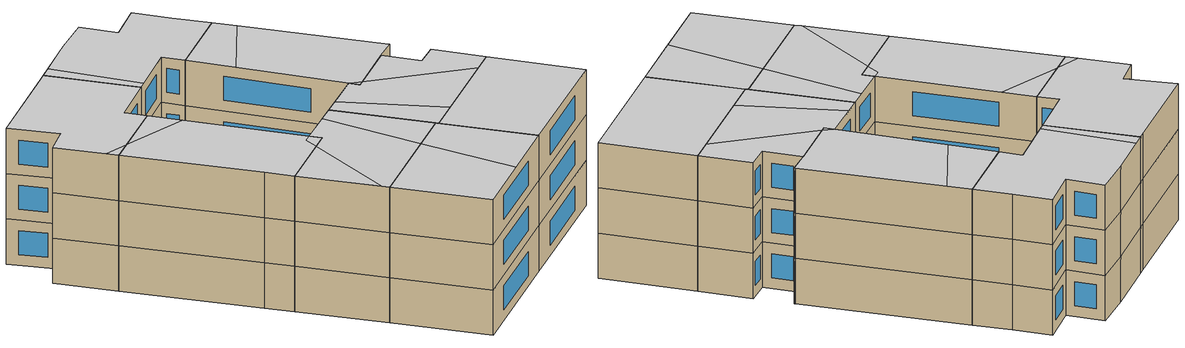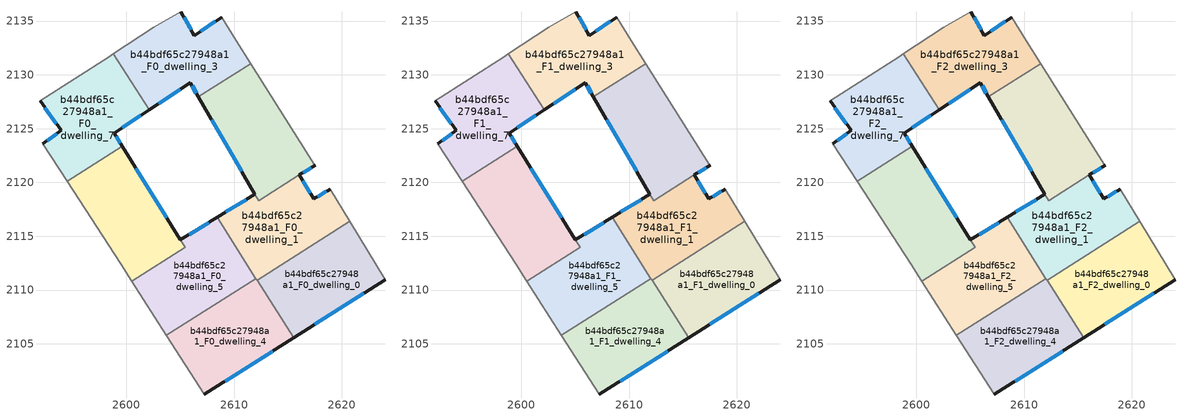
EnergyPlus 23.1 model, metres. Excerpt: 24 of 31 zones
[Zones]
b44bdf65c27948a1_F0_dwelling_0
 floor ground (EU_floor_Construction): 2620.74,2116.37 2624.03,2110.96 2615.52,2105.57 2612.14,2110.91 z0
 wall outside (EU_wall_Construction): 2615.52,2105.57 2624.03,2110.96 z0:3
 wall to b44bdf65c27948a1_F0_dwelling_1 (EU_wall_Construction): 2620.74,2116.37 2612.14,2110.91 z0:3
 wall adiabatic (EU_wall_Construction): 2624.03,2110.96 2620.74,2116.37 z0:3
 wall to b44bdf65c27948a1_F0_dwelling_4 (EU_wall_Construction): 2612.14,2110.91 2615.52,2105.57 z0:3
 window (EU_Window_Construction): 2617.52,2106.83 2622.03,2109.7 z0.7:2.3
b44bdf65c27948a1_F0_dwelling_1
 floor ground (EU_floor_Construction): 2618.92,2119.37 2620.74,2116.37 2612.14,2110.91 2608.42,2116.75 2611.93,2118.9 2612.28,2118.29 2616.08,2120.7 2617.4,2118.46 z0
 wall outside (EU_wall_Construction): 2611.93,2118.9 2608.42,2116.75 / 2618.92,2119.37 2617.4,2118.46 2616.08,2120.7 z0:3
 wall adiabatic (EU_wall_Construction): 2620.74,2116.37 2618.92,2119.37 z0:3
 wall to b44bdf65c27948a1_F0_dwelling_5 (EU_wall_Construction): 2608.42,2116.75 2612.04,2111.06 z0:3
 wall to b44bdf65c27948a1_F0_dwelling_2 (EU_wall_Construction): 2612.28,2118.29 2611.93,2118.9 / 2616.08,2120.7 2612.29,2118.3 z0:3
 wall to b44bdf65c27948a1_F0_dwelling_4 (EU_wall_Construction): 2612.04,2111.06 2612.14,2110.91 z0:3
 window (EU_Window_Construction): 2611.11,2118.4 2609.25,2117.26 / 2617.09,2118.99 2616.39,2120.17 / 2618.56,2119.16 2617.76,2118.68 z0.7:2.3
b44bdf65c27948a1_F0_dwelling_2
 floor ground (EU_floor_Construction): 2611.53,2131.03 2617.52,2121.61 2617.54,2121.58 2616.08,2120.7 2612.29,2118.3 2606.68,2127.95 z0
 wall outside (EU_wall_Construction): 2616.08,2120.7 2617.54,2121.58 / 2606.68,2127.95 2611.93,2118.9 z0:3
 wall to b44bdf65c27948a1_F0_dwelling_3 (EU_wall_Construction): 2611.53,2131.03 2606.68,2127.95 z0:3
 wall adiabatic (EU_wall_Construction): 2617.54,2121.58 2617.52,2121.61 2611.53,2131.03 z0:3
 window (EU_Window_Construction): 2616.42,2120.9 2617.19,2121.37 / 2607.92,2125.83 2610.7,2121.03 z0.7:2.3
b44bdf65c27948a1_F0_dwelling_3
 floor ground (EU_floor_Construction): 2608.86,2135.37 2610.18,2133.15 2611.53,2131.03 2606.68,2127.95 2605.91,2129.28 2602.09,2126.73 2598.79,2131.94 2602.53,2134.4 2605.07,2135.87 2606.32,2133.65 z0
 wall outside (EU_wall_Construction): 2602.09,2126.73 2605.91,2129.28 2606.68,2127.95 / 2608.86,2135.37 2606.32,2133.65 2605.07,2135.87 z0:3
 wall adiabatic (EU_wall_Construction): 2611.53,2131.03 2610.18,2133.15 2608.86,2135.37 / 2605.07,2135.87 2602.53,2134.4 2598.79,2131.94 z0:3
 wall to b44bdf65c27948a1_F0_dwelling_7 (EU_wall_Construction): 2598.79,2131.94 2602.09,2126.73 z0:3
 window (EU_Window_Construction): 2606.09,2128.97 2606.5,2128.27 / 2602.99,2127.33 2605.02,2128.68 / 2606.02,2134.17 2605.36,2135.35 / 2608.26,2134.96 2606.91,2134.05 z0.7:2.3
b44bdf65c27948a1_F0_dwelling_4
 floor ground (EU_floor_Construction): 2612.04,2111.07 2615.52,2105.57 2607.22,2100.3 2603.71,2105.78 z0
 wall outside (EU_wall_Construction): 2607.22,2100.3 2615.52,2105.57 z0:3
 wall to b44bdf65c27948a1_F0_dwelling_5 (EU_wall_Construction): 2612.04,2111.07 2603.71,2105.78 z0:3
 wall adiabatic (EU_wall_Construction): 2603.71,2105.78 2607.22,2100.3 z0:3
 window (EU_Window_Construction): 2609.17,2101.54 2613.58,2104.33 z0.7:2.3
b44bdf65c27948a1_F0_dwelling_5
 floor ground (EU_floor_Construction): 2608.42,2116.75 2612.04,2111.07 2603.71,2105.78 2600.49,2110.81 2605.45,2113.96 2605.01,2114.67 z0
 wall outside (EU_wall_Construction): 2608.42,2116.75 2605.01,2114.67 z0:3
 wall adiabatic (EU_wall_Construction): 2600.49,2110.81 2603.71,2105.78 z0:3
 wall to b44bdf65c27948a1_F0_dwelling_6 (EU_wall_Construction): 2605.01,2114.67 2605.45,2113.96 / 2605.45,2113.95 2600.49,2110.81 z0:3
 window (EU_Window_Construction): 2607.62,2116.26 2605.81,2115.16 z0.7:2.3
b44bdf65c27948a1_F0_dwelling_6
 floor ground (EU_floor_Construction): 2599.61,2123.35 2605.45,2113.96 2600.49,2110.81 2599.45,2112.42 2594.48,2120.1 z0
 wall outside (EU_wall_Construction): 2605.01,2114.67 2599.61,2123.35 z0:3
 wall adiabatic (EU_wall_Construction): 2594.48,2120.1 2599.45,2112.42 2600.49,2110.81 z0:3
 wall to b44bdf65c27948a1_F0_dwelling_7 (EU_wall_Construction): 2599.61,2123.35 2594.48,2120.1 z0:3
 window (EU_Window_Construction): 2603.74,2116.71 2600.88,2121.31 z0.7:2.3
b44bdf65c27948a1_F0_dwelling_7
 floor ground (EU_floor_Construction): 2598.79,2131.94 2602.09,2126.73 2598.85,2124.57 2599.61,2123.35 2594.48,2120.1 2592.22,2123.6 2593.94,2124.83 2591.96,2127.58 2598.4,2131.69 z0
 wall outside (EU_wall_Construction): 2599.61,2123.35 2598.85,2124.57 2602.09,2126.73 / 2591.96,2127.58 2593.94,2124.83 2592.22,2123.6 z0:3
 wall adiabatic (EU_wall_Construction): 2592.22,2123.6 2594.48,2120.1 / 2598.79,2131.94 2598.4,2131.69 2591.96,2127.58 z0:3
 window (EU_Window_Construction): 2599.61,2125.08 2601.33,2126.23 / 2599.43,2123.64 2599.03,2124.29 / 2593.53,2124.54 2592.62,2123.89 / 2592.43,2126.93 2593.47,2125.47 z0.7:2.3
b44bdf65c27948a1_F1_dwelling_0
 floor to b44bdf65c27948a1_F0_dwelling_0 (EU_floor_Construction): 2620.74,2116.37 2624.03,2110.96 2615.52,2105.57 2612.14,2110.91 z3
 wall outside (EU_wall_Construction): 2615.52,2105.57 2624.03,2110.96 z3:6
 wall to b44bdf65c27948a1_F1_dwelling_1 (EU_wall_Construction): 2620.74,2116.37 2612.14,2110.91 z3:6
 wall adiabatic (EU_wall_Construction): 2624.03,2110.96 2620.74,2116.37 z3:6
 wall to b44bdf65c27948a1_F1_dwelling_4 (EU_wall_Construction): 2612.14,2110.91 2615.52,2105.57 z3:6
 window (EU_Window_Construction): 2617.52,2106.83 2622.03,2109.7 z3.7:5.3
b44bdf65c27948a1_F1_dwelling_1
 floor to b44bdf65c27948a1_F0_dwelling_1 (EU_floor_Construction): 2618.92,2119.37 2620.74,2116.37 2612.14,2110.91 2608.42,2116.75 2611.93,2118.9 2612.28,2118.29 2616.08,2120.7 2617.4,2118.46 z3
 wall outside (EU_wall_Construction): 2611.93,2118.9 2608.42,2116.75 / 2618.92,2119.37 2617.4,2118.46 2616.08,2120.7 z3:6
 wall adiabatic (EU_wall_Construction): 2620.74,2116.37 2618.92,2119.37 z3:6
 wall to b44bdf65c27948a1_F1_dwelling_5 (EU_wall_Construction): 2608.42,2116.75 2612.04,2111.06 z3:6
 wall to b44bdf65c27948a1_F1_dwelling_2 (EU_wall_Construction): 2612.28,2118.29 2611.93,2118.9 / 2616.08,2120.7 2612.29,2118.3 z3:6
 wall to b44bdf65c27948a1_F1_dwelling_4 (EU_wall_Construction): 2612.04,2111.06 2612.14,2110.91 z3:6
 window (EU_Window_Construction): 2611.11,2118.4 2609.25,2117.26 / 2617.09,2118.99 2616.39,2120.17 / 2618.56,2119.16 2617.76,2118.68 z3.7:5.3
b44bdf65c27948a1_F1_dwelling_2
 floor to b44bdf65c27948a1_F0_dwelling_2 (EU_floor_Construction): 2611.53,2131.03 2617.52,2121.61 2617.54,2121.58 2616.08,2120.7 2612.29,2118.3 2606.68,2127.95 z3
 wall outside (EU_wall_Construction): 2616.08,2120.7 2617.54,2121.58 / 2606.68,2127.95 2611.93,2118.9 z3:6
 wall to b44bdf65c27948a1_F1_dwelling_3 (EU_wall_Construction): 2611.53,2131.03 2606.68,2127.95 z3:6
 wall adiabatic (EU_wall_Construction): 2617.54,2121.58 2617.52,2121.61 2611.53,2131.03 z3:6
 window (EU_Window_Construction): 2616.42,2120.9 2617.19,2121.37 / 2607.92,2125.83 2610.7,2121.03 z3.7:5.3
b44bdf65c27948a1_F1_dwelling_3
 floor to b44bdf65c27948a1_F0_dwelling_3 (EU_floor_Construction): 2608.86,2135.37 2610.18,2133.15 2611.53,2131.03 2606.68,2127.95 2605.91,2129.28 2602.09,2126.73 2598.79,2131.94 2602.53,2134.4 2605.07,2135.87 2606.32,2133.65 z3
 wall outside (EU_wall_Construction): 2602.09,2126.73 2605.91,2129.28 2606.68,2127.95 / 2608.86,2135.37 2606.32,2133.65 2605.07,2135.87 z3:6
 wall adiabatic (EU_wall_Construction): 2611.53,2131.03 2610.18,2133.15 2608.86,2135.37 / 2605.07,2135.87 2602.53,2134.4 2598.79,2131.94 z3:6
 wall to b44bdf65c27948a1_F1_dwelling_7 (EU_wall_Construction): 2598.79,2131.94 2602.09,2126.73 z3:6
 window (EU_Window_Construction): 2606.09,2128.97 2606.5,2128.27 / 2602.99,2127.33 2605.02,2128.68 / 2606.02,2134.17 2605.36,2135.35 / 2608.26,2134.96 2606.91,2134.05 z3.7:5.3
b44bdf65c27948a1_F1_dwelling_4
 floor to b44bdf65c27948a1_F0_dwelling_4 (EU_floor_Construction): 2612.04,2111.07 2615.52,2105.57 2607.22,2100.3 2603.71,2105.78 z3
 wall outside (EU_wall_Construction): 2607.22,2100.3 2615.52,2105.57 z3:6
 wall to b44bdf65c27948a1_F1_dwelling_5 (EU_wall_Construction): 2612.04,2111.07 2603.71,2105.78 z3:6
 wall adiabatic (EU_wall_Construction): 2603.71,2105.78 2607.22,2100.3 z3:6
 window (EU_Window_Construction): 2609.17,2101.54 2613.58,2104.33 z3.7:5.3
b44bdf65c27948a1_F1_dwelling_5
 floor to b44bdf65c27948a1_F0_dwelling_5 (EU_floor_Construction): 2608.42,2116.75 2612.04,2111.07 2603.71,2105.78 2600.49,2110.81 2605.45,2113.96 2605.01,2114.67 z3
 wall outside (EU_wall_Construction): 2608.42,2116.75 2605.01,2114.67 z3:6
 wall adiabatic (EU_wall_Construction): 2600.49,2110.81 2603.71,2105.78 z3:6
 wall to b44bdf65c27948a1_F1_dwelling_6 (EU_wall_Construction): 2605.01,2114.67 2605.45,2113.96 / 2605.45,2113.95 2600.49,2110.81 z3:6
 window (EU_Window_Construction): 2607.62,2116.26 2605.81,2115.16 z3.7:5.3
b44bdf65c27948a1_F1_dwelling_6
 floor to b44bdf65c27948a1_F0_dwelling_6 (EU_floor_Construction): 2599.61,2123.35 2605.45,2113.95 2600.49,2110.81 2599.45,2112.42 2594.48,2120.1 z3
 wall outside (EU_wall_Construction): 2605.01,2114.67 2599.61,2123.35 z3:6
 wall adiabatic (EU_wall_Construction): 2594.48,2120.1 2599.45,2112.42 2600.49,2110.81 z3:6
 wall to b44bdf65c27948a1_F1_dwelling_7 (EU_wall_Construction): 2599.61,2123.35 2594.48,2120.1 z3:6
 window (EU_Window_Construction): 2603.74,2116.71 2600.88,2121.31 z3.7:5.3
b44bdf65c27948a1_F1_dwelling_7
 floor to b44bdf65c27948a1_F0_dwelling_7 (EU_floor_Construction): 2598.79,2131.94 2602.09,2126.73 2598.85,2124.57 2599.61,2123.35 2594.48,2120.1 2592.22,2123.6 2593.94,2124.83 2591.96,2127.58 2598.4,2131.69 z3
 wall outside (EU_wall_Construction): 2599.61,2123.35 2598.85,2124.57 2602.09,2126.73 / 2591.96,2127.58 2593.94,2124.83 2592.22,2123.6 z3:6
 wall adiabatic (EU_wall_Construction): 2592.22,2123.6 2594.48,2120.1 / 2598.79,2131.94 2598.4,2131.69 2591.96,2127.58 z3:6
 window (EU_Window_Construction): 2599.61,2125.08 2601.33,2126.23 / 2599.43,2123.64 2599.03,2124.29 / 2593.53,2124.54 2592.62,2123.89 / 2592.43,2126.93 2593.47,2125.47 z3.7:5.3
b44bdf65c27948a1_F2_dwelling_0
 floor to b44bdf65c27948a1_F1_dwelling_0 (EU_floor_Construction): 2620.74,2116.37 2624.03,2110.96 2615.52,2105.57 2612.14,2110.91 z6
 wall outside (EU_wall_Construction): 2615.52,2105.57 2624.03,2110.96 z6:9
 wall to b44bdf65c27948a1_F2_dwelling_1 (EU_wall_Construction): 2620.74,2116.37 2612.14,2110.91 z6:9
 wall adiabatic (EU_wall_Construction): 2624.03,2110.96 2620.74,2116.37 z6:9
 wall to b44bdf65c27948a1_F2_dwelling_4 (EU_wall_Construction): 2612.14,2110.91 2615.52,2105.57 z6:9
 window (EU_Window_Construction): 2617.52,2106.83 2622.03,2109.7 z6.7:8.3
 ceiling adiabatic (EU_roof_Construction): 2624.03,2110.96 2620.74,2116.37 2612.14,2110.91 2615.52,2105.57 z9
b44bdf65c27948a1_F2_dwelling_1
 floor to b44bdf65c27948a1_F1_dwelling_1 (EU_floor_Construction): 2618.92,2119.37 2620.74,2116.37 2612.14,2110.91 2608.42,2116.75 2611.93,2118.9 2612.28,2118.29 2616.08,2120.7 2617.4,2118.46 z6
 wall outside (EU_wall_Construction): 2611.93,2118.9 2608.42,2116.75 / 2618.92,2119.37 2617.4,2118.46 2616.08,2120.7 z6:9
 wall adiabatic (EU_wall_Construction): 2620.74,2116.37 2618.92,2119.37 z6:9
 wall to b44bdf65c27948a1_F2_dwelling_5 (EU_wall_Construction): 2608.42,2116.75 2612.04,2111.06 z6:9
 wall to b44bdf65c27948a1_F2_dwelling_2 (EU_wall_Construction): 2612.28,2118.29 2611.93,2118.9 / 2616.08,2120.7 2612.29,2118.3 z6:9
 wall to b44bdf65c27948a1_F2_dwelling_4 (EU_wall_Construction): 2612.04,2111.06 2612.14,2110.91 z6:9
 window (EU_Window_Construction): 2611.11,2118.4 2609.25,2117.26 / 2617.09,2118.99 2616.39,2120.17 / 2618.56,2119.16 2617.76,2118.68 z6.7:8.3
 ceiling to b44bdf65c27948a1_F3_dwelling_6 (EU_floor_Construction): 2620.74,2116.37 2618.92,2119.37 2617.4,2118.46 2616.08,2120.7 2612.66,2118.53 2619.29,2115.45 z9
 ceiling to b44bdf65c27948a1_F3_dwelling_4 (EU_floor_Construction): 2614.2,2112.22 2609.5,2117.41 2608.42,2116.75 2612.14,2110.91 z9
 ceiling to b44bdf65c27948a1_F3_dwelling_5 (EU_floor_Construction): 2619.29,2115.45 2612.66,2118.53 2612.28,2118.29 2611.96,2118.86 2611.91,2118.88 2609.5,2117.41 2614.2,2112.22 z9
b44bdf65c27948a1_F2_dwelling_2
 floor to b44bdf65c27948a1_F1_dwelling_2 (EU_floor_Construction): 2611.53,2131.03 2617.52,2121.61 2617.54,2121.58 2616.08,2120.7 2612.29,2118.3 2606.68,2127.95 z6
 wall outside (EU_wall_Construction): 2616.08,2120.7 2617.54,2121.58 / 2606.68,2127.95 2611.93,2118.9 z6:9
 wall to b44bdf65c27948a1_F2_dwelling_3 (EU_wall_Construction): 2611.53,2131.03 2606.68,2127.95 z6:9
 wall adiabatic (EU_wall_Construction): 2617.54,2121.58 2617.52,2121.61 2611.53,2131.03 z6:9
 window (EU_Window_Construction): 2616.42,2120.9 2617.19,2121.37 / 2607.92,2125.83 2610.7,2121.03 z6.7:8.3
 ceiling to b44bdf65c27948a1_F3_dwelling_6 (EU_floor_Construction): 2616.08,2120.7 2617.54,2121.58 2617.52,2121.61 2612.38,2129.69 2608.31,2125.14 2611.96,2118.86 2612.66,2118.53 z9
 ceiling to b44bdf65c27948a1_F3_dwelling_0 (EU_floor_Construction): 2608.31,2125.14 2612.38,2129.69 2611.53,2131.03 2606.68,2127.95 z9
 ceiling to b44bdf65c27948a1_F3_dwelling_5 (EU_floor_Construction): 2612.66,2118.53 2611.96,2118.86 2612.28,2118.29 z9
 ceiling adiabatic (EU_roof_Construction): 2612.66,2118.53 2611.96,2118.86 2612.28,2118.29 z9
b44bdf65c27948a1_F2_dwelling_3
 floor to b44bdf65c27948a1_F1_dwelling_3 (EU_floor_Construction): 2608.86,2135.37 2610.18,2133.15 2611.53,2131.03 2606.68,2127.95 2605.91,2129.28 2602.09,2126.73 2598.79,2131.94 2602.53,2134.4 2605.07,2135.87 2606.32,2133.65 z6
 wall outside (EU_wall_Construction): 2602.09,2126.73 2605.91,2129.28 2606.68,2127.95 / 2608.86,2135.37 2606.32,2133.65 2605.07,2135.87 z6:9
 wall adiabatic (EU_wall_Construction): 2611.53,2131.03 2610.18,2133.15 2608.86,2135.37 / 2605.07,2135.87 2602.53,2134.4 2598.79,2131.94 z6:9
 wall to b44bdf65c27948a1_F2_dwelling_7 (EU_wall_Construction): 2598.79,2131.94 2602.09,2126.73 z6:9
 window (EU_Window_Construction): 2606.09,2128.97 2606.5,2128.27 / 2602.99,2127.33 2605.02,2128.68 / 2606.02,2134.17 2605.36,2135.35 / 2608.26,2134.96 2606.91,2134.05 z6.7:8.3
 ceiling to b44bdf65c27948a1_F3_dwelling_0 (EU_floor_Construction): 2611.53,2131.03 2610.18,2133.15 2608.86,2135.37 2606.32,2133.65 2605.07,2135.87 2602.53,2134.4 2599.61,2132.48 2602.59,2127.06 2605.91,2129.28 2606.68,2127.95 z9
 ceiling to b44bdf65c27948a1_F3_dwelling_1 (EU_floor_Construction): 2602.59,2127.06 2599.61,2132.48 2598.79,2131.94 2602.09,2126.73 z9
b44bdf65c27948a1_F2_dwelling_4
 floor to b44bdf65c27948a1_F1_dwelling_4 (EU_floor_Construction): 2612.04,2111.07 2615.52,2105.57 2607.22,2100.3 2603.71,2105.78 z6
 wall outside (EU_wall_Construction): 2607.22,2100.3 2615.52,2105.57 z6:9
 wall to b44bdf65c27948a1_F2_dwelling_5 (EU_wall_Construction): 2612.04,2111.07 2603.71,2105.78 z6:9
 wall adiabatic (EU_wall_Construction): 2603.71,2105.78 2607.22,2100.3 z6:9
 window (EU_Window_Construction): 2609.17,2101.54 2613.58,2104.33 z6.7:8.3
 ceiling to b44bdf65c27948a1_F3_dwelling_3 (EU_floor_Construction): 2611.39,2102.95 2609.37,2109.37 2603.71,2105.78 2607.22,2100.3 z9
 ceiling to b44bdf65c27948a1_F3_dwelling_4 (EU_floor_Construction): 2615.52,2105.57 2612.14,2110.91 2612.04,2111.06 2609.37,2109.37 2611.39,2102.95 z9
b44bdf65c27948a1_F2_dwelling_5
 floor to b44bdf65c27948a1_F1_dwelling_5 (EU_floor_Construction): 2608.42,2116.75 2612.04,2111.07 2603.71,2105.78 2600.49,2110.81 2605.45,2113.96 2605.01,2114.67 z6
 wall outside (EU_wall_Construction): 2608.42,2116.75 2605.01,2114.67 z6:9
 wall adiabatic (EU_wall_Construction): 2600.49,2110.81 2603.71,2105.78 z6:9
 wall to b44bdf65c27948a1_F2_dwelling_6 (EU_wall_Construction): 2605.01,2114.67 2605.45,2113.96 / 2605.45,2113.95 2600.49,2110.81 z6:9
 window (EU_Window_Construction): 2607.62,2116.26 2605.81,2115.16 z6.7:8.3
 ceiling to b44bdf65c27948a1_F3_dwelling_3 (EU_floor_Construction): 2609.37,2109.37 2607.27,2116.05 2605.01,2114.66 2605.45,2113.96 2604.34,2113.25 2603.46,2106.17 2603.71,2105.78 z9
 ceiling to b44bdf65c27948a1_F3_dwelling_2 (EU_floor_Construction): 2603.46,2106.17 2604.34,2113.25 2600.49,2110.81 z9
 ceiling to b44bdf65c27948a1_F3_dwelling_4 (EU_floor_Construction): 2612.04,2111.06 2608.42,2116.75 2607.27,2116.05 2609.37,2109.37 z9
b44bdf65c27948a1_F2_dwelling_6
 floor to b44bdf65c27948a1_F1_dwelling_6 (EU_floor_Construction): 2599.61,2123.35 2605.45,2113.95 2600.49,2110.81 2599.45,2112.42 2594.48,2120.1 z6
 wall outside (EU_wall_Construction): 2605.01,2114.67 2599.61,2123.35 z6:9
 wall adiabatic (EU_wall_Construction): 2594.48,2120.1 2599.45,2112.42 2600.49,2110.81 z6:9
 wall to b44bdf65c27948a1_F2_dwelling_7 (EU_wall_Construction): 2599.61,2123.35 2594.48,2120.1 z6:9
 window (EU_Window_Construction): 2603.74,2116.71 2600.88,2121.31 z6.7:8.3
 ceiling to b44bdf65c27948a1_F3_dwelling_2 (EU_floor_Construction): 2604.34,2113.25 2604.48,2114.34 2605.01,2114.66 2600.79,2121.45 2595.85,2120.97 2594.48,2120.1 2599.45,2112.42 2600.49,2110.81 z9
 ceiling to b44bdf65c27948a1_F3_dwelling_1 (EU_floor_Construction): 2600.79,2121.45 2599.61,2123.35 2595.85,2120.97 z9
 ceiling to b44bdf65c27948a1_F3_dwelling_3 (EU_floor_Construction): 2605.45,2113.95 2605.01,2114.66 2604.48,2114.34 2604.34,2113.25 z9
b44bdf65c27948a1_F2_dwelling_7
 floor to b44bdf65c27948a1_F1_dwelling_7 (EU_floor_Construction): 2598.79,2131.94 2602.09,2126.73 2598.85,2124.57 2599.61,2123.35 2594.48,2120.1 2592.22,2123.6 2593.94,2124.83 2591.96,2127.58 2598.4,2131.69 z6
 wall outside (EU_wall_Construction): 2599.61,2123.35 2598.85,2124.57 2602.09,2126.73 / 2591.96,2127.58 2593.94,2124.83 2592.22,2123.6 z6:9
 wall adiabatic (EU_wall_Construction): 2592.22,2123.6 2594.48,2120.1 / 2598.79,2131.94 2598.4,2131.69 2591.96,2127.58 z6:9
 window (EU_Window_Construction): 2599.61,2125.08 2601.33,2126.23 / 2599.43,2123.64 2599.03,2124.29 / 2593.53,2124.54 2592.62,2123.89 / 2592.43,2126.93 2593.47,2125.47 z6.7:8.3
 ceiling to b44bdf65c27948a1_F3_dwelling_1 (EU_floor_Construction): 2599.61,2123.35 2598.85,2124.57 2602.09,2126.73 2598.79,2131.94 2598.4,2131.69 2591.96,2127.58 2593.94,2124.83 2592.22,2123.6 2594.04,2120.79 2595.85,2120.97 z9
 ceiling to b44bdf65c27948a1_F3_dwelling_2 (EU_floor_Construction): 2595.85,2120.97 2594.04,2120.79 2594.48,2120.1 z9
[Building]
EU S2 Campaign: North Axis=0; Terrain=City; Solar Distribution=FullExterior
[Site:Location]
Budapest.Ferenc.Liszt.Intl.AP: Latitude=47.437; Longitude=19.256; Time Zone=1; Elevation=185
[SizingPeriod:WeatherFileDays]
AnnualSizingPeriod: Begin Month=1; Begin Day of Month=1; End Month=12; End Day of Month=31; Day of Week for Start Day=Monday; Use Weather File Daylight Saving Period=No; Use Weather File Rain and Snow Indicators=No
[MATERIAL]
EU_InternalMass_Material: Roughness=MediumRough; Thickness=0.1; Conductivity=1; Density=1800; Specific Heat=900; Thermal Absorptance=0.9; Solar Absorptance=0.7; Visible Absorptance=0.7
[MATERIAL:NOMASS] Roughness=MediumRough; Thermal Absorptance=0.9; Solar Absorptance=0.7; Visible Absorptance=0.7
Name | Thermal Resistance
EU_wall_NoMass | 0.832559
EU_roof_NoMass | 1.39638
EU_floor_NoMass | 0.872794
[WINDOWMATERIAL:SIMPLEGLAZINGSYSTEM]
EU_Window_SimpleGlazing: UFactor=2.79869; Solar Heat Gain Coefficient=0.75; Visible Transmittance=0.75
[CONSTRUCTION]
EU_wall_Construction: EU_wall_NoMass
EU_roof_Construction: EU_roof_NoMass
EU_floor_Construction: EU_floor_NoMass
EU_Window_Construction: EU_Window_SimpleGlazing
EU_InternalMass_Construction: EU_InternalMass_Material
[ZONE] Type=1; Multiplier=1; Ceiling Height=autocalculate; Floor Area=autocalculate; Part of Total Floor Area=Yes
Name | Volume
b44bdf65c27948a1_F0_dwelling_0; b44bdf65c27948a1_F1_dwelling_0; b44bdf65c27948a1_F2_dwelling_0 | 192.281
b44bdf65c27948a1_F0_dwelling_1; b44bdf65c27948a1_F1_dwelling_1; b44bdf65c27948a1_F2_dwelling_1 | 184.627
b44bdf65c27948a1_F0_dwelling_2; b44bdf65c27948a1_F1_dwelling_2; b44bdf65c27948a1_F2_dwelling_2 | 199.833
b44bdf65c27948a1_F0_dwelling_3; b44bdf65c27948a1_F1_dwelling_3; b44bdf65c27948a1_F2_dwelling_3 | 192.291
b44bdf65c27948a1_F0_dwelling_4; b44bdf65c27948a1_F1_dwelling_4; b44bdf65c27948a1_F2_dwelling_4 | 192.292
b44bdf65c27948a1_F0_dwelling_5; b44bdf65c27948a1_F1_dwelling_5; b44bdf65c27948a1_F2_dwelling_5 | 186.448
b44bdf65c27948a1_F0_dwelling_6 | 198.119
b44bdf65c27948a1_F1_dwelling_6; b44bdf65c27948a1_F2_dwelling_6 | 198.04
b44bdf65c27948a1_F0_dwelling_7; b44bdf65c27948a1_F1_dwelling_7; b44bdf65c27948a1_F2_dwelling_7 | 192.284
[INTERNALMASS] Construction=EU_InternalMass_Construction
Name | Zone or ZoneList | Surface Area
b44bdf65c27948a1_F0_dwelling_0_EU_InternalMass | b44bdf65c27948a1_F0_dwelling_0 | 64.0937
b44bdf65c27948a1_F0_dwelling_1_EU_InternalMass | b44bdf65c27948a1_F0_dwelling_1 | 61.5409
b44bdf65c27948a1_F0_dwelling_2_EU_InternalMass | b44bdf65c27948a1_F0_dwelling_2 | 66.646
b44bdf65c27948a1_F0_dwelling_3_EU_InternalMass | b44bdf65c27948a1_F0_dwelling_3 | 64.0972
b44bdf65c27948a1_F0_dwelling_4_EU_InternalMass | b44bdf65c27948a1_F0_dwelling_4 | 64.0972
b44bdf65c27948a1_F0_dwelling_5_EU_InternalMass | b44bdf65c27948a1_F0_dwelling_5 | 62.1508
b44bdf65c27948a1_F0_dwelling_6_EU_InternalMass | b44bdf65c27948a1_F0_dwelling_6 | 66.0367
b44bdf65c27948a1_F0_dwelling_7_EU_InternalMass | b44bdf65c27948a1_F0_dwelling_7 | 64.0947
b44bdf65c27948a1_F1_dwelling_0_EU_InternalMass | b44bdf65c27948a1_F1_dwelling_0 | 64.0937
b44bdf65c27948a1_F1_dwelling_1_EU_InternalMass | b44bdf65c27948a1_F1_dwelling_1 | 61.5409
b44bdf65c27948a1_F1_dwelling_2_EU_InternalMass | b44bdf65c27948a1_F1_dwelling_2 | 66.646
b44bdf65c27948a1_F1_dwelling_3_EU_InternalMass | b44bdf65c27948a1_F1_dwelling_3 | 64.0972
b44bdf65c27948a1_F1_dwelling_4_EU_InternalMass | b44bdf65c27948a1_F1_dwelling_4 | 64.0972
b44bdf65c27948a1_F1_dwelling_5_EU_InternalMass | b44bdf65c27948a1_F1_dwelling_5 | 62.1508
b44bdf65c27948a1_F1_dwelling_6_EU_InternalMass | b44bdf65c27948a1_F1_dwelling_6 | 66.0367
b44bdf65c27948a1_F1_dwelling_7_EU_InternalMass | b44bdf65c27948a1_F1_dwelling_7 | 64.0947
b44bdf65c27948a1_F2_dwelling_0_EU_InternalMass | b44bdf65c27948a1_F2_dwelling_0 | 64.0937
b44bdf65c27948a1_F2_dwelling_1_EU_InternalMass | b44bdf65c27948a1_F2_dwelling_1 | 61.5409
b44bdf65c27948a1_F2_dwelling_2_EU_InternalMass | b44bdf65c27948a1_F2_dwelling_2 | 66.646
b44bdf65c27948a1_F2_dwelling_3_EU_InternalMass | b44bdf65c27948a1_F2_dwelling_3 | 64.0972
b44bdf65c27948a1_F2_dwelling_4_EU_InternalMass | b44bdf65c27948a1_F2_dwelling_4 | 64.0972
b44bdf65c27948a1_F2_dwelling_5_EU_InternalMass | b44bdf65c27948a1_F2_dwelling_5 | 62.1508
b44bdf65c27948a1_F2_dwelling_6_EU_InternalMass | b44bdf65c27948a1_F2_dwelling_6 | 66.0367
b44bdf65c27948a1_F2_dwelling_7_EU_InternalMass | b44bdf65c27948a1_F2_dwelling_7 | 64.0947
[OTHEREQUIPMENT] Fuel Type=Electricity; Design Level Calculation Method=Watts/Area; Power per Zone Floor Area=1; Fraction Latent=0; Fraction Radiant=0; Fraction Lost=0; Carbon Dioxide Generation Rate=0; EndUse Subcategory=EU_Step8_InternalGains
Name | Zone or ZoneList or Space or SpaceList | Schedule
EU_Step8_InternalGain_b44bdf65c27948a1_F0_dwelling_0_f000 | b44bdf65c27948a1_F0_dwelling_0 | EU_Step8_GainSchedule_b44bdf65c27948a1_F0_dwelling_0_f000
EU_Step8_InternalGain_b44bdf65c27948a1_F0_dwelling_1_f000 | b44bdf65c27948a1_F0_dwelling_1 | EU_Step8_GainSchedule_b44bdf65c27948a1_F0_dwelling_1_f000
EU_Step8_InternalGain_b44bdf65c27948a1_F0_dwelling_2_f000 | b44bdf65c27948a1_F0_dwelling_2 | EU_Step8_GainSchedule_b44bdf65c27948a1_F0_dwelling_2_f000
EU_Step8_InternalGain_b44bdf65c27948a1_F0_dwelling_3_f000 | b44bdf65c27948a1_F0_dwelling_3 | EU_Step8_GainSchedule_b44bdf65c27948a1_F0_dwelling_3_f000
EU_Step8_InternalGain_b44bdf65c27948a1_F0_dwelling_4_f000 | b44bdf65c27948a1_F0_dwelling_4 | EU_Step8_GainSchedule_b44bdf65c27948a1_F0_dwelling_4_f000
EU_Step8_InternalGain_b44bdf65c27948a1_F0_dwelling_5_f000 | b44bdf65c27948a1_F0_dwelling_5 | EU_Step8_GainSchedule_b44bdf65c27948a1_F0_dwelling_5_f000
EU_Step8_InternalGain_b44bdf65c27948a1_F0_dwelling_6_f000 | b44bdf65c27948a1_F0_dwelling_6 | EU_Step8_GainSchedule_b44bdf65c27948a1_F0_dwelling_6_f000
EU_Step8_InternalGain_b44bdf65c27948a1_F0_dwelling_7_f000 | b44bdf65c27948a1_F0_dwelling_7 | EU_Step8_GainSchedule_b44bdf65c27948a1_F0_dwelling_7_f000
EU_Step8_InternalGain_b44bdf65c27948a1_F1_dwelling_0_f000 | b44bdf65c27948a1_F1_dwelling_0 | EU_Step8_GainSchedule_b44bdf65c27948a1_F1_dwelling_0_f000
EU_Step8_InternalGain_b44bdf65c27948a1_F1_dwelling_1_f000 | b44bdf65c27948a1_F1_dwelling_1 | EU_Step8_GainSchedule_b44bdf65c27948a1_F1_dwelling_1_f000
EU_Step8_InternalGain_b44bdf65c27948a1_F1_dwelling_2_f000 | b44bdf65c27948a1_F1_dwelling_2 | EU_Step8_GainSchedule_b44bdf65c27948a1_F1_dwelling_2_f000
EU_Step8_InternalGain_b44bdf65c27948a1_F1_dwelling_3_f000 | b44bdf65c27948a1_F1_dwelling_3 | EU_Step8_GainSchedule_b44bdf65c27948a1_F1_dwelling_3_f000
EU_Step8_InternalGain_b44bdf65c27948a1_F1_dwelling_4_f000 | b44bdf65c27948a1_F1_dwelling_4 | EU_Step8_GainSchedule_b44bdf65c27948a1_F1_dwelling_4_f000
EU_Step8_InternalGain_b44bdf65c27948a1_F1_dwelling_5_f000 | b44bdf65c27948a1_F1_dwelling_5 | EU_Step8_GainSchedule_b44bdf65c27948a1_F1_dwelling_5_f000
EU_Step8_InternalGain_b44bdf65c27948a1_F1_dwelling_6_f000 | b44bdf65c27948a1_F1_dwelling_6 | EU_Step8_GainSchedule_b44bdf65c27948a1_F1_dwelling_6_f000
EU_Step8_InternalGain_b44bdf65c27948a1_F1_dwelling_7_f000 | b44bdf65c27948a1_F1_dwelling_7 | EU_Step8_GainSchedule_b44bdf65c27948a1_F1_dwelling_7_f000
EU_Step8_InternalGain_b44bdf65c27948a1_F2_dwelling_0_f000 | b44bdf65c27948a1_F2_dwelling_0 | EU_Step8_GainSchedule_b44bdf65c27948a1_F2_dwelling_0_f000
EU_Step8_InternalGain_b44bdf65c27948a1_F2_dwelling_1_f000 | b44bdf65c27948a1_F2_dwelling_1 | EU_Step8_GainSchedule_b44bdf65c27948a1_F2_dwelling_1_f000
EU_Step8_InternalGain_b44bdf65c27948a1_F2_dwelling_2_f000 | b44bdf65c27948a1_F2_dwelling_2 | EU_Step8_GainSchedule_b44bdf65c27948a1_F2_dwelling_2_f000
EU_Step8_InternalGain_b44bdf65c27948a1_F2_dwelling_3_f000 | b44bdf65c27948a1_F2_dwelling_3 | EU_Step8_GainSchedule_b44bdf65c27948a1_F2_dwelling_3_f000
EU_Step8_InternalGain_b44bdf65c27948a1_F2_dwelling_4_f000 | b44bdf65c27948a1_F2_dwelling_4 | EU_Step8_GainSchedule_b44bdf65c27948a1_F2_dwelling_4_f000
EU_Step8_InternalGain_b44bdf65c27948a1_F2_dwelling_5_f000 | b44bdf65c27948a1_F2_dwelling_5 | EU_Step8_GainSchedule_b44bdf65c27948a1_F2_dwelling_5_f000
EU_Step8_InternalGain_b44bdf65c27948a1_F2_dwelling_6_f000 | b44bdf65c27948a1_F2_dwelling_6 | EU_Step8_GainSchedule_b44bdf65c27948a1_F2_dwelling_6_f000
EU_Step8_InternalGain_b44bdf65c27948a1_F2_dwelling_7_f000 | b44bdf65c27948a1_F2_dwelling_7 | EU_Step8_GainSchedule_b44bdf65c27948a1_F2_dwelling_7_f000
[ZONEVENTILATION:DESIGNFLOWRATE] Schedule=EU_AlwaysOn; Design Flow Rate Calculation Method=AirChanges/Hour; Air Changes per Hour=0.475469; Ventilation Type=Natural; Fan Pressure Rise=0; Fan Total Efficiency=1; Constant Term Coefficient=1; Temperature Term Coefficient=0; Velocity Term Coefficient=0; Velocity Squared Term Coefficient=0; Minimum Indoor Temperature=-100; Maximum Indoor Temperature=100; Delta Temperature=-100; Minimum Outdoor Temperature=-100; Maximum Outdoor Temperature=100; Maximum Wind Speed=40
Name | Zone or ZoneList or Space or SpaceList
EU_ConstantAir_b44bdf65c27948a1_F0_dwelling_0 | b44bdf65c27948a1_F0_dwelling_0
EU_ConstantAir_b44bdf65c27948a1_F0_dwelling_1 | b44bdf65c27948a1_F0_dwelling_1
EU_ConstantAir_b44bdf65c27948a1_F0_dwelling_2 | b44bdf65c27948a1_F0_dwelling_2
EU_ConstantAir_b44bdf65c27948a1_F0_dwelling_3 | b44bdf65c27948a1_F0_dwelling_3
EU_ConstantAir_b44bdf65c27948a1_F0_dwelling_4 | b44bdf65c27948a1_F0_dwelling_4
EU_ConstantAir_b44bdf65c27948a1_F0_dwelling_5 | b44bdf65c27948a1_F0_dwelling_5
EU_ConstantAir_b44bdf65c27948a1_F0_dwelling_6 | b44bdf65c27948a1_F0_dwelling_6
EU_ConstantAir_b44bdf65c27948a1_F0_dwelling_7 | b44bdf65c27948a1_F0_dwelling_7
EU_ConstantAir_b44bdf65c27948a1_F1_dwelling_0 | b44bdf65c27948a1_F1_dwelling_0
EU_ConstantAir_b44bdf65c27948a1_F1_dwelling_1 | b44bdf65c27948a1_F1_dwelling_1
EU_ConstantAir_b44bdf65c27948a1_F1_dwelling_2 | b44bdf65c27948a1_F1_dwelling_2
EU_ConstantAir_b44bdf65c27948a1_F1_dwelling_3 | b44bdf65c27948a1_F1_dwelling_3
EU_ConstantAir_b44bdf65c27948a1_F1_dwelling_4 | b44bdf65c27948a1_F1_dwelling_4
EU_ConstantAir_b44bdf65c27948a1_F1_dwelling_5 | b44bdf65c27948a1_F1_dwelling_5
EU_ConstantAir_b44bdf65c27948a1_F1_dwelling_6 | b44bdf65c27948a1_F1_dwelling_6
EU_ConstantAir_b44bdf65c27948a1_F1_dwelling_7 | b44bdf65c27948a1_F1_dwelling_7
EU_ConstantAir_b44bdf65c27948a1_F2_dwelling_0 | b44bdf65c27948a1_F2_dwelling_0
EU_ConstantAir_b44bdf65c27948a1_F2_dwelling_1 | b44bdf65c27948a1_F2_dwelling_1
EU_ConstantAir_b44bdf65c27948a1_F2_dwelling_2 | b44bdf65c27948a1_F2_dwelling_2
EU_ConstantAir_b44bdf65c27948a1_F2_dwelling_3 | b44bdf65c27948a1_F2_dwelling_3
EU_ConstantAir_b44bdf65c27948a1_F2_dwelling_4 | b44bdf65c27948a1_F2_dwelling_4
EU_ConstantAir_b44bdf65c27948a1_F2_dwelling_5 | b44bdf65c27948a1_F2_dwelling_5
EU_ConstantAir_b44bdf65c27948a1_F2_dwelling_6 | b44bdf65c27948a1_F2_dwelling_6
EU_ConstantAir_b44bdf65c27948a1_F2_dwelling_7 | b44bdf65c27948a1_F2_dwelling_7
[HVACTEMPLATE:THERMOSTAT] Constant Heating Setpoint=20; Constant Cooling Setpoint=50
EU_HeatOnly_b44bdf65c27948a1_F0_dwelling_0; EU_HeatOnly_b44bdf65c27948a1_F0_dwelling_1; EU_HeatOnly_b44bdf65c27948a1_F0_dwelling_2; EU_HeatOnly_b44bdf65c27948a1_F0_dwelling_3; EU_HeatOnly_b44bdf65c27948a1_F0_dwelling_4; EU_HeatOnly_b44bdf65c27948a1_F0_dwelling_5; EU_HeatOnly_b44bdf65c27948a1_F0_dwelling_6; EU_HeatOnly_b44bdf65c27948a1_F0_dwelling_7; EU_HeatOnly_b44bdf65c27948a1_F1_dwelling_0; EU_HeatOnly_b44bdf65c27948a1_F1_dwelling_1; EU_HeatOnly_b44bdf65c27948a1_F1_dwelling_2; EU_HeatOnly_b44bdf65c27948a1_F1_dwelling_3; EU_HeatOnly_b44bdf65c27948a1_F1_dwelling_4; EU_HeatOnly_b44bdf65c27948a1_F1_dwelling_5; EU_HeatOnly_b44bdf65c27948a1_F1_dwelling_6; EU_HeatOnly_b44bdf65c27948a1_F1_dwelling_7; EU_HeatOnly_b44bdf65c27948a1_F2_dwelling_0; EU_HeatOnly_b44bdf65c27948a1_F2_dwelling_1; EU_HeatOnly_b44bdf65c27948a1_F2_dwelling_2; EU_HeatOnly_b44bdf65c27948a1_F2_dwelling_3; EU_HeatOnly_b44bdf65c27948a1_F2_dwelling_4; EU_HeatOnly_b44bdf65c27948a1_F2_dwelling_5; EU_HeatOnly_b44bdf65c27948a1_F2_dwelling_6; EU_HeatOnly_b44bdf65c27948a1_F2_dwelling_7; EU_HeatOnly_b44bdf65c27948a1_F3_dwelling_0; EU_HeatOnly_b44bdf65c27948a1_F3_dwelling_1; EU_HeatOnly_b44bdf65c27948a1_F3_dwelling_2; EU_HeatOnly_b44bdf65c27948a1_F3_dwelling_3; EU_HeatOnly_b44bdf65c27948a1_F3_dwelling_4; EU_HeatOnly_b44bdf65c27948a1_F3_dwelling_5; EU_HeatOnly_b44bdf65c27948a1_F3_dwelling_6
[HVACTEMPLATE:ZONE:IDEALLOADSAIRSYSTEM] System Availability Schedule=EU_AlwaysOn; Maximum Heating Supply Air Temperature=50; Minimum Cooling Supply Air Temperature=13; Maximum Heating Supply Air Humidity Ratio=0.0156; Minimum Cooling Supply Air Humidity Ratio=0.0077; Heating Limit=NoLimit; Cooling Limit=NoLimit; Heating Availability Schedule=EU_AlwaysOn; Cooling Availability Schedule=EU_CoolingOff; Dehumidification Control Type=ConstantSensibleHeatRatio; Cooling Sensible Heat Ratio=0.7; Dehumidification Setpoint=60; Humidification Control Type=None; Humidification Setpoint=30; Outdoor Air Method=None; Outdoor Air Flow Rate per Person=0.00944; Outdoor Air Flow Rate per Zone Floor Area=0; Outdoor Air Flow Rate per Zone=0; Demand Controlled Ventilation Type=None; Outdoor Air Economizer Type=NoEconomizer; Heat Recovery Type=None; Sensible Heat Recovery Effectiveness=0.7; Latent Heat Recovery Effectiveness=0.65
Name | Template Thermostat
b44bdf65c27948a1_F0_dwelling_0 | EU_HeatOnly_b44bdf65c27948a1_F0_dwelling_0
b44bdf65c27948a1_F0_dwelling_1 | EU_HeatOnly_b44bdf65c27948a1_F0_dwelling_1
b44bdf65c27948a1_F0_dwelling_2 | EU_HeatOnly_b44bdf65c27948a1_F0_dwelling_2
b44bdf65c27948a1_F0_dwelling_3 | EU_HeatOnly_b44bdf65c27948a1_F0_dwelling_3
b44bdf65c27948a1_F0_dwelling_4 | EU_HeatOnly_b44bdf65c27948a1_F0_dwelling_4
b44bdf65c27948a1_F0_dwelling_5 | EU_HeatOnly_b44bdf65c27948a1_F0_dwelling_5
b44bdf65c27948a1_F0_dwelling_6 | EU_HeatOnly_b44bdf65c27948a1_F0_dwelling_6
b44bdf65c27948a1_F0_dwelling_7 | EU_HeatOnly_b44bdf65c27948a1_F0_dwelling_7
b44bdf65c27948a1_F1_dwelling_0 | EU_HeatOnly_b44bdf65c27948a1_F1_dwelling_0
b44bdf65c27948a1_F1_dwelling_1 | EU_HeatOnly_b44bdf65c27948a1_F1_dwelling_1
b44bdf65c27948a1_F1_dwelling_2 | EU_HeatOnly_b44bdf65c27948a1_F1_dwelling_2
b44bdf65c27948a1_F1_dwelling_3 | EU_HeatOnly_b44bdf65c27948a1_F1_dwelling_3
b44bdf65c27948a1_F1_dwelling_4 | EU_HeatOnly_b44bdf65c27948a1_F1_dwelling_4
b44bdf65c27948a1_F1_dwelling_5 | EU_HeatOnly_b44bdf65c27948a1_F1_dwelling_5
b44bdf65c27948a1_F1_dwelling_6 | EU_HeatOnly_b44bdf65c27948a1_F1_dwelling_6
b44bdf65c27948a1_F1_dwelling_7 | EU_HeatOnly_b44bdf65c27948a1_F1_dwelling_7
b44bdf65c27948a1_F2_dwelling_0 | EU_HeatOnly_b44bdf65c27948a1_F2_dwelling_0
b44bdf65c27948a1_F2_dwelling_1 | EU_HeatOnly_b44bdf65c27948a1_F2_dwelling_1
b44bdf65c27948a1_F2_dwelling_2 | EU_HeatOnly_b44bdf65c27948a1_F2_dwelling_2
b44bdf65c27948a1_F2_dwelling_3 | EU_HeatOnly_b44bdf65c27948a1_F2_dwelling_3
b44bdf65c27948a1_F2_dwelling_4 | EU_HeatOnly_b44bdf65c27948a1_F2_dwelling_4
b44bdf65c27948a1_F2_dwelling_5 | EU_HeatOnly_b44bdf65c27948a1_F2_dwelling_5
b44bdf65c27948a1_F2_dwelling_6 | EU_HeatOnly_b44bdf65c27948a1_F2_dwelling_6
b44bdf65c27948a1_F2_dwelling_7 | EU_HeatOnly_b44bdf65c27948a1_F2_dwelling_7
[SIZING:ZONE] Zone Cooling Design Supply Air Temperature Input Method=SupplyAirTemperature; Zone Cooling Design Supply Air Temperature=13; Zone Heating Design Supply Air Temperature Input Method=SupplyAirTemperature; Zone Heating Design Supply Air Temperature=50; Zone Cooling Design Supply Air Humidity Ratio=0.008; Zone Heating Design Supply Air Humidity Ratio=0.008; Cooling Design Air Flow Method=DesignDay; Cooling Design Air Flow Rate=0; Cooling Minimum Air Flow per Zone Floor Area=0.000762; Cooling Minimum Air Flow=0; Cooling Minimum Air Flow Fraction=0.2; Heating Design Air Flow Method=DesignDay; Heating Design Air Flow Rate=0; Heating Maximum Air Flow per Zone Floor Area=0.002032; Heating Maximum Air Flow=0.141576; Heating Maximum Air Flow Fraction=0.3; Account for Dedicated Outdoor Air System=No; Dedicated Outdoor Air System Control Strategy=NeutralSupplyAir; Dedicated Outdoor Air Low Setpoint Temperature for Design=autosize; Dedicated Outdoor Air High Setpoint Temperature for Design=autosize; Zone Load Sizing Method=Sensible Load Only No Latent Load; Zone Latent Cooling Design Supply Air Humidity Ratio Input Method=HumidityRatioDifference; Zone Cooling Design Supply Air Humidity Ratio Difference=0.005; Zone Latent Heating Design Supply Air Humidity Ratio Input Method=HumidityRatioDifference; Zone Humidification Design Supply Air Humidity Ratio Difference=0.005
b44bdf65c27948a1_F0_dwelling_0; b44bdf65c27948a1_F0_dwelling_1; b44bdf65c27948a1_F0_dwelling_2; b44bdf65c27948a1_F0_dwelling_3; b44bdf65c27948a1_F0_dwelling_4; b44bdf65c27948a1_F0_dwelling_5; b44bdf65c27948a1_F0_dwelling_6; b44bdf65c27948a1_F0_dwelling_7; b44bdf65c27948a1_F1_dwelling_0; b44bdf65c27948a1_F1_dwelling_1; b44bdf65c27948a1_F1_dwelling_2; b44bdf65c27948a1_F1_dwelling_3; b44bdf65c27948a1_F1_dwelling_4; b44bdf65c27948a1_F1_dwelling_5; b44bdf65c27948a1_F1_dwelling_6; b44bdf65c27948a1_F1_dwelling_7; b44bdf65c27948a1_F2_dwelling_0; b44bdf65c27948a1_F2_dwelling_1; b44bdf65c27948a1_F2_dwelling_2; b44bdf65c27948a1_F2_dwelling_3; b44bdf65c27948a1_F2_dwelling_4; b44bdf65c27948a1_F2_dwelling_5; b44bdf65c27948a1_F2_dwelling_6; b44bdf65c27948a1_F2_dwelling_7
[SCHEDULE:CONSTANT]
Name | Hourly Value
EU_AlwaysOn | 1
EU_CoolingOff | 0
[SCHEDULE:FILE] Column Number=1; Rows to Skip at Top=0; Number of Hours of Data=8760; Column Separator=Comma; Interpolate to Timestep=No; Minutes per Item=60; Adjust Schedule for Daylight Savings=Yes
Name | File
EU_Step8_GainSchedule_b44bdf65c27948a1_F0_dwelling_0_f000 | ../../schedules/b44bdf65c27948a1/b44bdf65c27948a1_F0_dwelling_0_f000_gain.csv
EU_Step8_GainSchedule_b44bdf65c27948a1_F0_dwelling_1_f000 | ../../schedules/b44bdf65c27948a1/b44bdf65c27948a1_F0_dwelling_1_f000_gain.csv
EU_Step8_GainSchedule_b44bdf65c27948a1_F0_dwelling_2_f000 | ../../schedules/b44bdf65c27948a1/b44bdf65c27948a1_F0_dwelling_2_f000_gain.csv
EU_Step8_GainSchedule_b44bdf65c27948a1_F0_dwelling_3_f000 | ../../schedules/b44bdf65c27948a1/b44bdf65c27948a1_F0_dwelling_3_f000_gain.csv
EU_Step8_GainSchedule_b44bdf65c27948a1_F0_dwelling_4_f000 | ../../schedules/b44bdf65c27948a1/b44bdf65c27948a1_F0_dwelling_4_f000_gain.csv
EU_Step8_GainSchedule_b44bdf65c27948a1_F0_dwelling_5_f000 | ../../schedules/b44bdf65c27948a1/b44bdf65c27948a1_F0_dwelling_5_f000_gain.csv
EU_Step8_GainSchedule_b44bdf65c27948a1_F0_dwelling_6_f000 | ../../schedules/b44bdf65c27948a1/b44bdf65c27948a1_F0_dwelling_6_f000_gain.csv
EU_Step8_GainSchedule_b44bdf65c27948a1_F0_dwelling_7_f000 | ../../schedules/b44bdf65c27948a1/b44bdf65c27948a1_F0_dwelling_7_f000_gain.csv
EU_Step8_GainSchedule_b44bdf65c27948a1_F1_dwelling_0_f000 | ../../schedules/b44bdf65c27948a1/b44bdf65c27948a1_F1_dwelling_0_f000_gain.csv
EU_Step8_GainSchedule_b44bdf65c27948a1_F1_dwelling_1_f000 | ../../schedules/b44bdf65c27948a1/b44bdf65c27948a1_F1_dwelling_1_f000_gain.csv
EU_Step8_GainSchedule_b44bdf65c27948a1_F1_dwelling_2_f000 | ../../schedules/b44bdf65c27948a1/b44bdf65c27948a1_F1_dwelling_2_f000_gain.csv
EU_Step8_GainSchedule_b44bdf65c27948a1_F1_dwelling_3_f000 | ../../schedules/b44bdf65c27948a1/b44bdf65c27948a1_F1_dwelling_3_f000_gain.csv
EU_Step8_GainSchedule_b44bdf65c27948a1_F1_dwelling_4_f000 | ../../schedules/b44bdf65c27948a1/b44bdf65c27948a1_F1_dwelling_4_f000_gain.csv
EU_Step8_GainSchedule_b44bdf65c27948a1_F1_dwelling_5_f000 | ../../schedules/b44bdf65c27948a1/b44bdf65c27948a1_F1_dwelling_5_f000_gain.csv
EU_Step8_GainSchedule_b44bdf65c27948a1_F1_dwelling_6_f000 | ../../schedules/b44bdf65c27948a1/b44bdf65c27948a1_F1_dwelling_6_f000_gain.csv
EU_Step8_GainSchedule_b44bdf65c27948a1_F1_dwelling_7_f000 | ../../schedules/b44bdf65c27948a1/b44bdf65c27948a1_F1_dwelling_7_f000_gain.csv
EU_Step8_GainSchedule_b44bdf65c27948a1_F2_dwelling_0_f000 | ../../schedules/b44bdf65c27948a1/b44bdf65c27948a1_F2_dwelling_0_f000_gain.csv
EU_Step8_GainSchedule_b44bdf65c27948a1_F2_dwelling_1_f000 | ../../schedules/b44bdf65c27948a1/b44bdf65c27948a1_F2_dwelling_1_f000_gain.csv
EU_Step8_GainSchedule_b44bdf65c27948a1_F2_dwelling_2_f000 | ../../schedules/b44bdf65c27948a1/b44bdf65c27948a1_F2_dwelling_2_f000_gain.csv
EU_Step8_GainSchedule_b44bdf65c27948a1_F2_dwelling_3_f000 | ../../schedules/b44bdf65c27948a1/b44bdf65c27948a1_F2_dwelling_3_f000_gain.csv
EU_Step8_GainSchedule_b44bdf65c27948a1_F2_dwelling_4_f000 | ../../schedules/b44bdf65c27948a1/b44bdf65c27948a1_F2_dwelling_4_f000_gain.csv
EU_Step8_GainSchedule_b44bdf65c27948a1_F2_dwelling_5_f000 | ../../schedules/b44bdf65c27948a1/b44bdf65c27948a1_F2_dwelling_5_f000_gain.csv
EU_Step8_GainSchedule_b44bdf65c27948a1_F2_dwelling_6_f000 | ../../schedules/b44bdf65c27948a1/b44bdf65c27948a1_F2_dwelling_6_f000_gain.csv
EU_Step8_GainSchedule_b44bdf65c27948a1_F2_dwelling_7_f000 | ../../schedules/b44bdf65c27948a1/b44bdf65c27948a1_F2_dwelling_7_f000_gain.csv
